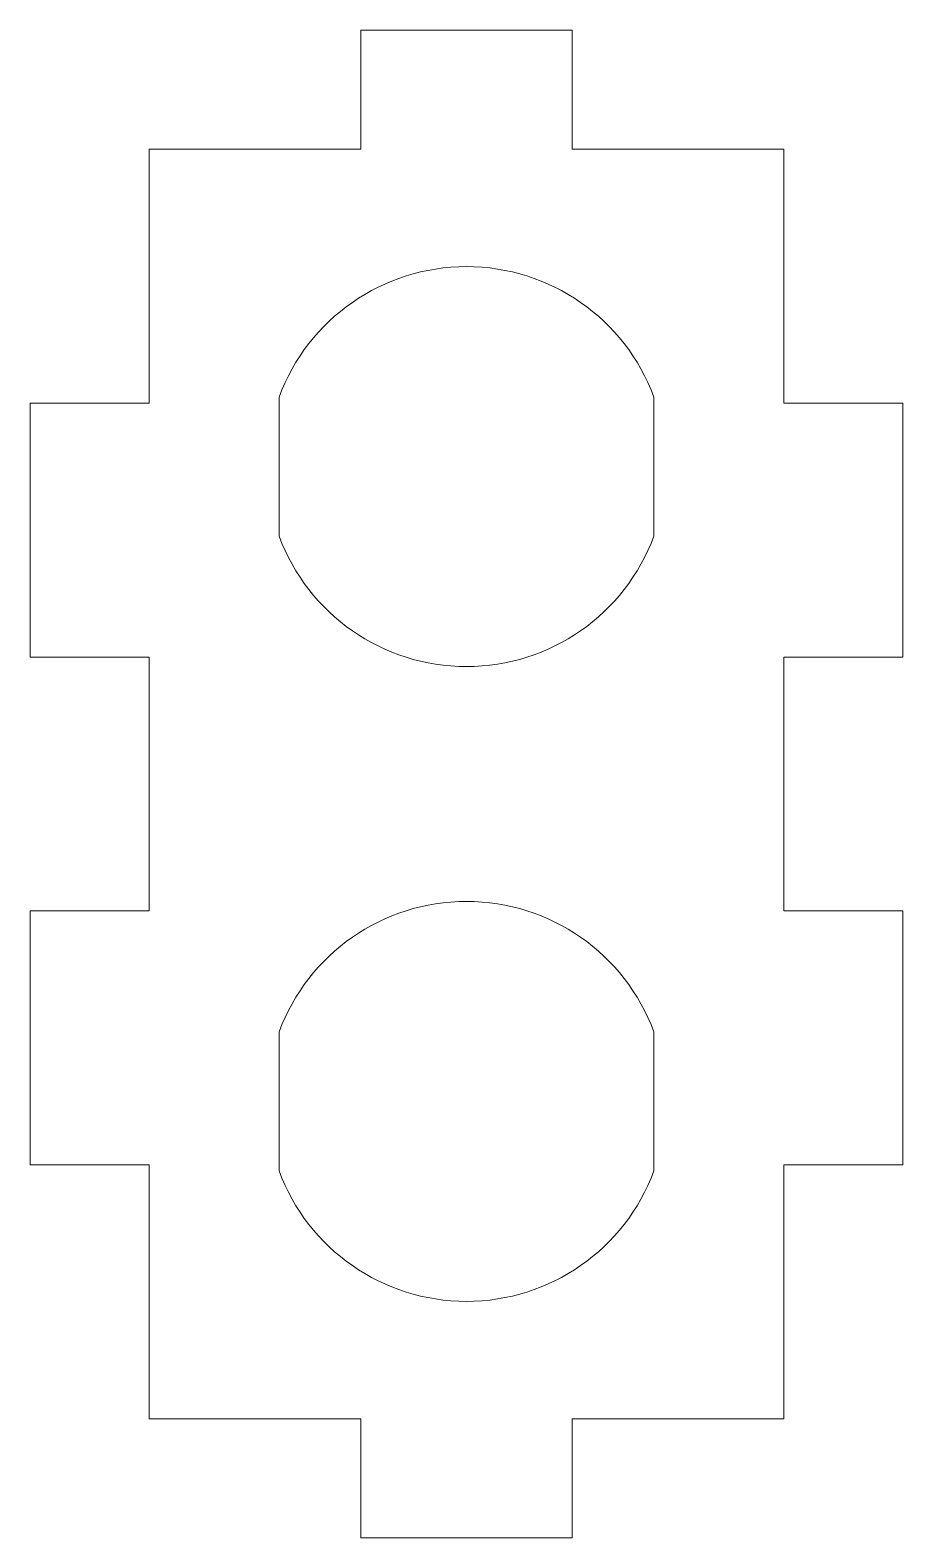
# Model space of a CAD drawing. Header units: inches. Extents: x -0.69 to 0.69, y -1.19 to 1.19.
import ezdxf

# ---------------------------------------------------------------- set-up
doc = ezdxf.new("R2010")
doc.units = ezdxf.units.IN
doc.header["$MEASUREMENT"] = 0

msp = doc.modelspace()

# ---------------------------------------------------------------- linework, layer by layer
at = {"color": 7, "linetype": 'Continuous', "lineweight": 15}
for p, q in [((0.1667, 1.1875), (-0.1667, 1.1875)), ((-0.1667, 1.1875), (-0.1667, 1)), ((0.1667, 1), (0.1667, 1.1875)), ((-0.5, 1), (-0.5, 0.6)), ((-0.1667, 1), (-0.5, 1)), ((0.5, 1), (0.1667, 1)), ((0.5, 0.6), (0.5, 1)), ((-0.5, 0.6), (-0.6875, 0.6)), ((-0.6875, 0.6), (-0.6875, 0.2)), ((-0.2953, 0.6096), (-0.2953, 0.3904)), ((0.2953, 0.3904), (0.2953, 0.6096)), ((0.6875, 0.6), (0.5, 0.6)), ((0.6875, 0.2), (0.6875, 0.6)), ((-0.6875, 0.2), (-0.5, 0.2)), ((-0.5, 0.2), (-0.5, -0.2)), ((0.5, -0.2), (0.5, 0.2)), ((0.5, 0.2), (0.6875, 0.2)), ((-0.5, -0.2), (-0.6875, -0.2)), ((-0.6875, -0.2), (-0.6875, -0.6)), ((0.6875, -0.2), (0.5, -0.2)), ((0.6875, -0.6), (0.6875, -0.2)), ((-0.2953, -0.3904), (-0.2953, -0.6096)), ((0.2953, -0.6096), (0.2953, -0.3904)), ((-0.6875, -0.6), (-0.5, -0.6)), ((-0.5, -0.6), (-0.5, -1)), ((0.5, -1), (0.5, -0.6)), ((0.5, -0.6), (0.6875, -0.6)), ((-0.5, -1), (-0.1667, -1)), ((-0.1667, -1), (-0.1667, -1.1875)), ((0.1667, -1.1875), (0.1667, -1)), ((0.1667, -1), (0.5, -1)), ((-0.1667, -1.1875), (0.1667, -1.1875))]:
    msp.add_line(p, q, dxfattribs=at)
for centre, start, end in [((0, 0.5), 20.3641, 159.6359), ((0, 0.5), 200.3641, 339.6359), ((0, -0.5), 20.3641, 159.6359), ((0, -0.5), 200.3641, 339.6359)]:
    msp.add_arc(centre, 0.315, start, end, dxfattribs=at)

doc.saveas('drawing.dxf')
